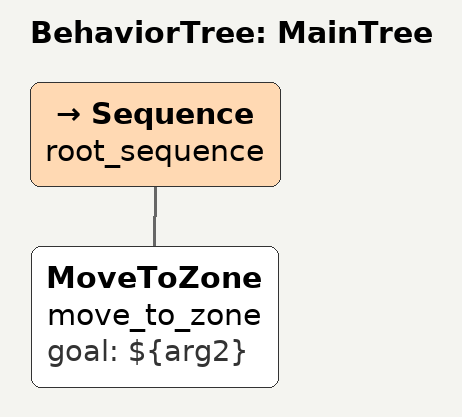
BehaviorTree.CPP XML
<root main_tree_to_execute = "MainTree" >
    <BehaviorTree ID="MainTree">
       <Sequence name="root_sequence">
           <MoveToZone   name="move_to_zone" goal="${arg2}"/>
       </Sequence>
    </BehaviorTree>
</root>
